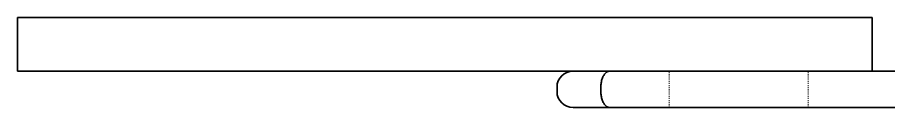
# Model space of a CAD drawing. Header units: millimetres. Extents: x -116965 to 323937, y 291661 to 566926.
# Drawn here: x -19754.3 to -19672.8, y 314428.8 to 314437.2 of the extents above; entities that cross this region are included whole.
import ezdxf

# ---------------------------------------------------------------- set-up
doc = ezdxf.new("R2010")
doc.units = ezdxf.units.MM
doc.linetypes.add('DASHED', pattern=[0.75, 0.5, -0.25])
doc.layers.add('Hidden Edges(Schneider)', color=7, linetype='DASHED', lineweight=18)
doc.layers.add('Visible Edges(Schneider)', color=7, linetype='Continuous', lineweight=35)

msp = doc.modelspace()

# ---------------------------------------------------------------- linework, layer by layer
at = {"layer": 'Hidden Edges(Schneider)', "ltscale": 0.013953}
for p, q in [((-19693.298825, 314428.811953), (-19693.298825, 314432.211953)), ((-19680.298825, 314428.811953), (-19680.298825, 314432.211953))]:
    msp.add_line(p, q, dxfattribs=at)
at = {"layer": 'Visible Edges(Schneider)'}
for p, q in [((-19754.298825, 314437.211953), (-19674.298825, 314437.211953)), ((-19754.298825, 314432.211953), (-19754.298825, 314437.211953)), ((-19674.298825, 314437.211953), (-19674.298825, 314432.211953)), ((-19674.298825, 314432.211953), (-19754.298825, 314432.211953)), ((-19669.630311, 314432.211953), (-19674.298825, 314432.211953)), ((-19703.798825, 314430.711953), (-19703.798825, 314430.311953)), ((-19699.68935, 314430.711953), (-19699.68935, 314430.311953)), ((-19698.854116, 314428.811953), (-19702.298825, 314428.811953)), ((-19698.854116, 314428.811953), (-19669.630311, 314428.811953))]:
    msp.add_line(p, q, dxfattribs=at)
at = {"layer": 'Visible Edges(Schneider)', "flags": 128}
for points in [[(-19699.689349, 314430.711951), (-19699.687342, 314430.816979), (-19699.68136, 314430.920968), (-19699.671473, 314431.023559), (-19699.657752, 314431.124396), (-19699.640261, 314431.223106), (-19699.619214, 314431.318759), (-19699.59484, 314431.410684), (-19699.567298, 314431.498661), (-19699.536747, 314431.582465), (-19699.503342, 314431.661882), (-19699.467334, 314431.736531), (-19699.429025, 314431.806006), (-19699.388586, 314431.870231), (-19699.346193, 314431.929135), (-19699.302007, 314431.982646), (-19699.256205, 314432.030692), (-19699.208995, 314432.073164), (-19699.160601, 314432.109985), (-19699.111172, 314432.141151), (-19699.060866, 314432.166657), (-19699.009851, 314432.186484), (-19698.958291, 314432.200641), (-19698.90633, 314432.209124), (-19698.854116, 314432.211952)], [(-19698.854116, 314428.811955), (-19698.90633, 314428.814778), (-19698.958291, 314428.823266), (-19699.009851, 314428.837423), (-19699.060866, 314428.85725), (-19699.111172, 314428.882756), (-19699.160601, 314428.913922), (-19699.208995, 314428.950743), (-19699.256205, 314428.993215), (-19699.302007, 314429.041261), (-19699.346193, 314429.094772), (-19699.388586, 314429.153676), (-19699.429025, 314429.217901), (-19699.467334, 314429.287376), (-19699.503342, 314429.362025), (-19699.536747, 314429.441442), (-19699.567298, 314429.525246), (-19699.59484, 314429.613223), (-19699.619214, 314429.705143), (-19699.640261, 314429.800801), (-19699.657752, 314429.899511), (-19699.671473, 314430.000348), (-19699.68136, 314430.102939), (-19699.687342, 314430.206928), (-19699.689349, 314430.311951)]]:
    msp.add_lwpolyline(points, dxfattribs=at)
at = {"layer": 'Visible Edges(Schneider)'}
for centre, start, end in [((-19702.298825, 314430.711953), 90, 180), ((-19702.298825, 314430.311953), 180, 270)]:
    msp.add_arc(centre, 1.5, start, end, dxfattribs=at)

doc.saveas('drawing.dxf')
